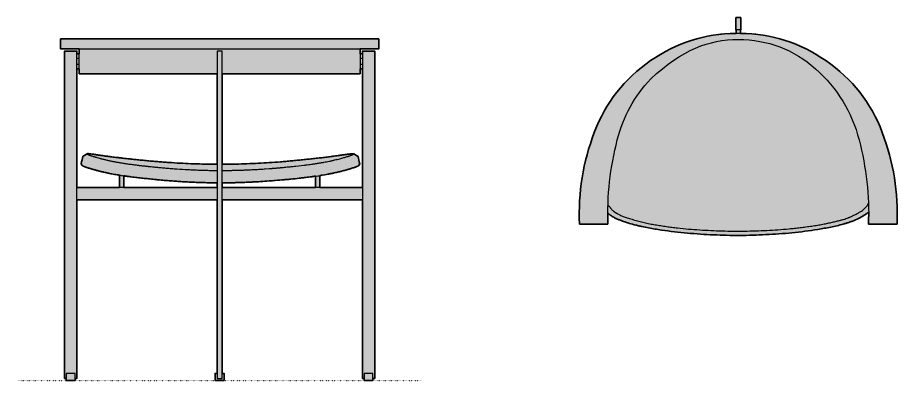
# Model space of a CAD drawing. Header units: millimetres. Extents: x 0 to 1796, y -1115 to 689.
# Drawn here: x 0 to 1774, y -1115 to -383 of the extents above; entities that cross this region are included whole.
import ezdxf

# ---------------------------------------------------------------- set-up
doc = ezdxf.new("R2010")
doc.units = ezdxf.units.MM
doc.linetypes.add('Dots', pattern=[1, 0, -1])
doc.layers.add('Blocks', color=7, linetype='Continuous')
doc.layers.add('Blocks$Fill', color=7, linetype='Continuous', true_color=0xffffff)
for name, color, linetype, lineweight, true_color in [('Blocks$Inner', 7, 'Continuous', 25, 0x007f00), ('Blocks$Outline', 7, 'Continuous', 35, 0xff3f3f), ('Groud', 7, 'Dots', 25, 0x243775)]:
    doc.layers.add(name, color=color, linetype=linetype, lineweight=lineweight, true_color=true_color)

# ---------------------------------------------------------------- blocks, each defined once
blk = doc.blocks.new('PK11 Dining Chair Top')
at = {"layer": 'Blocks$Fill'}
blk.add_hatch(color=256, dxfattribs=at).paths.add_polyline_path([(113.6, 144.9), (108.6, 141.4), (103.8, 137.9), (99, 134.3), (94.4, 130.6), (89.8, 126.8), (85.3, 123), (80.9, 119.2), (76.6, 115.2), (72.3, 111.2), (68.2, 107.1), (64.2, 102.9), (60.2, 98.7), (56.3, 94.4), (52.6, 90.1), (48.9, 85.6), (45.3, 81.2), (41.8, 76.6), (38.4, 72), (35.1, 67.3), (31.8, 62.5), (28.7, 57.7), (25.6, 52.8), (22.6, 47.8), (19.8, 42.8), (17, 37.6), (14.3, 32.5), (11.7, 27.2), (9.2, 21.9), (6.7, 16.5), (4.4, 11.1), (2.2, 5.6), (0, 0), (-4.1, -11.3), (-7.9, -22.5), (-11.3, -33.9), (-14.5, -45.2), (-17.4, -56.7), (-20, -68.1), (-22.4, -79.6), (-24.4, -91.1), (-26.1, -102.7), (-27.5, -114.3), (-28.7, -125.9), (-29.5, -137.6), (-30, -149.3), (-30.3, -161.1), (-30.2, -172.9), (-29.9, -184.7), (27.6, -184.7), (27.3, -173.4), (27.3, -162.1), (27.9, -162.7), (28.5, -163.3), (29.1, -163.8), (29.7, -164.3), (30.9, -165.4), (32.3, -166.4), (33.6, -167.4), (34.9, -168.3), (36.3, -169.3), (37.7, -170.1), (39.2, -171), (40.6, -171.8), (42.1, -172.5), (43.6, -173.3), (45.1, -173.9), (49.6, -175.8), (52.6, -177), (58.7, -179.3), (64.8, -181.4), (71.1, -183.4), (77.4, -185.1), (83.7, -186.8), (96.5, -189.7), (109.4, -192.3), (122.4, -194.6), (135.3, -196.7), (161.4, -200.2), (187.6, -202.9), (213.8, -205), (240.2, -206.4), (266.6, -207.3), (293, -207.5), (319.3, -207.1), (345.7, -206), (372, -204.4), (398.3, -202.1), (424.4, -199.2), (450.4, -195.4), (463.4, -193.2), (476.3, -190.8), (482.8, -189.5), (489.2, -188), (495.5, -186.5), (501.8, -184.7), (508.1, -182.9), (514.3, -180.9), (517.4, -179.8), (520.5, -178.7), (523.5, -177.4), (526.6, -176.1), (529.5, -174.8), (532.5, -173.3), (535.4, -171.8), (538.2, -170.2), (541.1, -168.6), (543.8, -166.9), (546.6, -165.1), (549.2, -163.3), (550.2, -162.6), (551.1, -161.9), (552, -161.2), (552.9, -160.4), (552.8, -172.6), (552.6, -184.7), (610.1, -184.7), (610.4, -172.9), (610.5, -161.1), (610.2, -149.3), (609.7, -137.6), (608.9, -125.9), (607.7, -114.3), (606.3, -102.7), (604.6, -91.1), (602.6, -79.6), (600.3, -68.1), (597.7, -56.7), (594.8, -45.3), (591.6, -33.9), (588.1, -22.6), (584.3, -11.3), (580.2, 0), (578.1, 5.6), (575.8, 11.1), (573.5, 16.5), (571, 21.9), (568.5, 27.2), (565.9, 32.5), (563.2, 37.6), (560.4, 42.7), (557.6, 47.8), (554.6, 52.8), (551.5, 57.7), (548.4, 62.5), (545.2, 67.3), (541.8, 72), (538.4, 76.6), (534.9, 81.1), (531.3, 85.6), (527.6, 90.1), (523.9, 94.4), (520, 98.7), (516.1, 102.9), (512, 107.1), (507.9, 111.2), (503.7, 115.2), (499.3, 119.1), (494.9, 123), (490.4, 126.8), (485.9, 130.6), (481.2, 134.3), (476.4, 137.9), (471.6, 141.4), (466.6, 144.9), (461.7, 148.2), (456.8, 151.4), (451.9, 154.5), (446.9, 157.5), (441.9, 160.4), (436.8, 163.2), (431.7, 165.9), (426.6, 168.5), (421.5, 171), (416.3, 173.4), (411.1, 175.7), (405.9, 177.8), (400.6, 179.9), (395.3, 181.9), (390, 183.8), (384.6, 185.5), (379.2, 187.2), (373.8, 188.8), (368.3, 190.2), (362.8, 191.6), (357.3, 192.8), (351.8, 194), (346.2, 195.1), (340.6, 196), (334.9, 196.9), (329.2, 197.6), (323.5, 198.2), (317.8, 198.8), (312, 199.2), (306.2, 199.5), (300.4, 199.8), (294.5, 199.9), (294.5, 206.8), (295.1, 206.8), (295.1, 231.8), (285.1, 231.8), (285.1, 206.8), (285.6, 206.8), (285.6, 199.9), (279.8, 199.8), (273.9, 199.5), (268.1, 199.2), (262.4, 198.8), (256.6, 198.2), (250.9, 197.6), (245.2, 196.8), (239.6, 196), (234, 195), (228.4, 194), (222.8, 192.8), (217.3, 191.6), (211.8, 190.2), (206.4, 188.8), (201, 187.2), (195.6, 185.5), (190.2, 183.8), (184.9, 181.9), (179.6, 179.9), (174.3, 177.8), (169.1, 175.7), (163.9, 173.4), (158.7, 171), (153.6, 168.5), (148.5, 165.9), (143.4, 163.2), (138.3, 160.4), (133.3, 157.5), (128.3, 154.5), (123.4, 151.4), (118.5, 148.2)], flags=0)
at = {"layer": 'Blocks$Inner'}
for p, q in [((285.6, 206.8), (285.6, 199.9)), ((294.5, 199.9), (294.5, 206.8))]:
    blk.add_line(p, q, dxfattribs=at)
blk.add_lwpolyline([(295.1, 206.8), (285.1, 206.8), (285.1, 231.8), (295.1, 231.8)], close=True, dxfattribs=at)
for points in [[(-29.9, -184.7), (-1.1, -184.7), (27.6, -184.7)], [(552.6, -184.7), (581.4, -184.7), (610.1, -184.7)]]:
    blk.add_lwpolyline(points, dxfattribs=at)
for points in [[(290.1, 199.9), (225.6, 199.9), (166.8, 181.6), (113.6, 144.9)], [(466.6, 144.9), (413.4, 181.6), (354.6, 199.9), (290.1, 199.9)], [(113.7, 108.2), (178.7, 167.8), (230.6, 187.5), (290.2, 187.5)], [(290.2, 187.5), (349.7, 187.5), (401.6, 167.8), (445.7, 128.4)], [(113.6, 144.9), (60.4, 108.2), (22.5, 59.9), (0, 0)], [(580.2, 0), (557.7, 59.9), (519.8, 108.2), (466.6, 144.9)], [(445.7, 128.4), (489.8, 89.1), (519.1, 41.3), (533.5, -14.8)], [(46.5, -14.7), (58.6, 32.1), (80.9, 73.1), (113.7, 108.2)], [(0, 0), (-22.5, -59.9), (-32.5, -121.5), (-29.9, -184.7)], [(27.6, -184.7), (25.7, -127.6), (32, -70.9), (46.5, -14.7)], [(533.5, -14.8), (548, -70.9), (554.3, -127.6), (552.6, -184.7)], [(610.1, -184.7), (612.7, -121.5), (602.7, -59.9), (580.2, 0)], [(541.7, -155.9), (542.1, -155.5), (543, -154.8), (543.9, -154), (544.3, -153.6)], [(549.2, -163.3), (550.5, -162.4), (551.7, -161.5), (552.9, -160.4)]]:
    blk.add_open_spline(points, degree=3, dxfattribs=at)
for points, knots in [([(27.6, -145.5), (28.2, -146.2), (29, -147.5), (30.4, -149.4), (31.8, -151.2), (32.8, -152.5), (33.4, -153.2), (33.9, -153.7), (34.4, -154.2), (34.9, -154.8), (35.8, -155.8), (36.9, -156.9), (38.1, -158), (39.1, -158.9), (40.2, -159.6), (41.1, -160.3), (41.9, -160.8), (42.8, -161.3), (43.8, -162), (45.8, -163.2), (48.8, -165), (53.5, -167.3), (59.8, -169.8), (68.4, -172.6), (78.8, -175.8), (88.1, -178.4), (95.5, -180.4), (100.9, -181.7), (106.2, -182.9), (113.5, -184.4), (122.9, -186.1), (134.2, -187.9), (145.5, -189.6), (156.6, -191.1), (171.5, -192.9), (197.5, -195.4), (235, -197.8), (272.6, -198.9), (302.6, -198.8), (325.2, -198.3), (347.6, -197.4), (370.1, -196), (388.7, -194.6), (403.7, -193.1), (414.9, -191.8), (426.5, -190.3), (438.4, -188.6), (448.1, -187.1), (455.5, -185.9), (460.7, -185), (465.6, -184), (472.2, -182.7), (480, -180.9), (488.5, -178.9), (496.1, -176.9), (502.2, -175.2), (507.1, -173.7), (510.7, -172.3), (513.6, -171.2), (515.9, -170.3), (518.2, -169.3), (521.4, -167.8), (525.3, -165.9), (529.6, -163.6), (533.2, -161.6), (536.1, -159.9), (539.4, -157.8), (541, -156.6), (541.7, -155.9)], [0.0067846, 0.0067846, 0.0067846, 0.0067846, 0.015625, 0.03125, 0.046875, 0.0546875, 0.0585938, 0.0625, 0.0664062, 0.0703125, 0.078125, 0.09375, 0.1015625, 0.109375, 0.1171875, 0.1210938, 0.125, 0.1289062, 0.1328125, 0.140625, 0.15625, 0.171875, 0.1875, 0.203125, 0.21875, 0.234375, 0.2421875, 0.25, 0.2578125, 0.265625, 0.28125, 0.296875, 0.3125, 0.328125, 0.34375, 0.375, 0.4375, 0.5, 0.53125, 0.5625, 0.59375, 0.625, 0.65625, 0.671875, 0.6875, 0.703125, 0.71875, 0.734375, 0.7421875, 0.75, 0.7578125, 0.765625, 0.78125, 0.796875, 0.8125, 0.828125, 0.84375, 0.859375, 0.8671875, 0.875, 0.8828125, 0.890625, 0.90625, 0.921875, 0.9375, 0.953125, 0.96875, 1, 1, 1, 1]), ([(544.3, -153.6), (546.4, -151.8), (549.4, -148.3), (551.7, -144.4), (552.5, -142.6)], [2, 2, 2, 2, 2.5, 2.8626731, 2.8626731, 2.8626731, 2.8626731]), ([(27.3, -162.1), (28.1, -162.9), (30.5, -165.1), (34.9, -168.4), (39.6, -171.3), (43.6, -173.3), (46.6, -174.6), (49.6, -175.8), (53.6, -177.4), (60.7, -180.1), (71, -183.5), (81.6, -186.3), (90.1, -188.3), (98.6, -190.2), (109.4, -192.4), (122.4, -194.7), (139.7, -197.4), (161.4, -200.3), (196.3, -203.9), (240.2, -206.8), (284.2, -207.8), (319.4, -207.2), (345.7, -206.1), (372, -204.5), (398.3, -202.3), (424.5, -199.3), (446.1, -196.2), (463.4, -193.3), (476.3, -190.9), (489.2, -188.1), (499.7, -185.4), (508.1, -182.9), (514.3, -180.9), (520.5, -178.7), (528.6, -175.3), (538.3, -170.4), (545.7, -165.8), (549.2, -163.3)], [-0.9699755, -0.9699755, -0.9699755, -0.9699755, -0.9642857, -0.952381, -0.9404762, -0.9345238, -0.9285714, -0.922619, -0.9166667, -0.9047619, -0.8809524, -0.8571429, -0.8452381, -0.8333333, -0.8095238, -0.7857143, -0.7619048, -0.7142857, -0.6666667, -0.5714286, -0.4761905, -0.4285714, -0.3809524, -0.3333333, -0.2857143, -0.2380952, -0.1904762, -0.1666667, -0.1428571, -0.1190476, -0.0952381, -0.0833333, -0.0714286, -0.0595238, -0.047619, -0.0238095, 0, 0, 0, 0])]:
    blk.add_open_spline(points, degree=3, knots=knots, dxfattribs=at)
at = {"layer": 'Blocks$Outline'}
for points in [[(295.1, 231.8), (285.1, 231.8)], [(285.1, 231.8), (285.1, 206.8)], [(295.1, 206.8), (295.1, 231.8)], [(285.1, 206.8), (285.6, 206.8)], [(285.6, 206.8), (285.6, 199.9)], [(294.5, 199.9), (294.5, 206.8)], [(294.5, 206.8), (295.1, 206.8)], [(-29.9, -184.7), (-1.1, -184.7), (27.6, -184.7)], [(552.6, -184.7), (581.4, -184.7), (610.1, -184.7)]]:
    blk.add_lwpolyline(points, dxfattribs=at)
for points in [[(285.6, 199.9), (222.9, 199.1), (165.5, 180.7), (113.6, 144.9)], [(466.6, 144.9), (414.7, 180.7), (357.3, 199.1), (294.5, 199.9)], [(113.6, 144.9), (60.4, 108.2), (22.5, 59.9), (0, 0)], [(580.2, 0), (557.7, 59.9), (519.8, 108.2), (466.6, 144.9)], [(0, 0), (-22.5, -59.9), (-32.5, -121.5), (-29.9, -184.7)], [(610.1, -184.7), (612.7, -121.5), (602.7, -59.9), (580.2, 0)], [(27.6, -184.7), (27.4, -177.2), (27.3, -169.7), (27.3, -162.1)], [(552.9, -160.4), (552.9, -168.5), (552.8, -176.6), (552.6, -184.7)]]:
    blk.add_open_spline(points, degree=3, dxfattribs=at)
blk.add_open_spline([(27.3, -162.1), (28.1, -162.9), (30.5, -165.1), (34.9, -168.4), (39.6, -171.3), (43.6, -173.3), (46.6, -174.6), (49.6, -175.8), (53.6, -177.4), (60.7, -180.1), (71, -183.5), (81.6, -186.3), (90.1, -188.3), (98.6, -190.2), (109.4, -192.4), (122.4, -194.7), (139.7, -197.4), (161.4, -200.3), (196.3, -203.9), (240.2, -206.8), (284.2, -207.8), (319.4, -207.2), (345.7, -206.1), (372, -204.5), (398.3, -202.3), (424.5, -199.3), (446.1, -196.2), (463.4, -193.3), (476.3, -190.9), (489.2, -188.1), (499.7, -185.4), (508.1, -182.9), (514.3, -180.9), (520.5, -178.7), (528.6, -175.3), (538.3, -170.4), (545.7, -165.8), (549.2, -163.3), (550.5, -162.4), (551.7, -161.5), (552.9, -160.4)], degree=3, knots=[-0.969976, -0.969976, -0.969976, -0.969976, -0.964286, -0.952381, -0.940476, -0.934524, -0.928571, -0.922619, -0.916667, -0.904762, -0.880952, -0.857143, -0.845238, -0.833333, -0.809524, -0.785714, -0.761905, -0.714286, -0.666667, -0.571429, -0.47619, -0.428571, -0.380952, -0.333333, -0.285714, -0.238095, -0.190476, -0.166667, -0.142857, -0.119048, -0.095238, -0.083333, -0.071429, -0.059524, -0.047619, -0.02381, 0, 0, 0, 0.234855, 0.234855, 0.234855, 0.234855], dxfattribs=at)
blk = doc.blocks.new('PK11 Dining Chair Back')
at = {"layer": 'Blocks$Fill'}
h = blk.add_hatch(color=256, dxfattribs=at)
h.paths.add_polyline_path([(98.1, 0), (116.1, 0), (116.1, 4), (119.5, 4), (119.5, 364), (402, 364), (402, 14), (397.9, 14), (397.9, 0), (415.9, 0), (415.9, 14), (412, 14), (412, 364), (694.5, 364), (694.5, 4), (697.9, 4), (697.9, 0), (715.9, 0), (715.9, 4), (719.5, 4), (719.5, 664), (694.5, 664), (694.5, 658.5), (689.9, 658.5), (689.9, 668.5), (727.4, 668.5), (727.4, 688.5), (583.5, 688.5), (86.6, 688.5), (86.6, 668.5), (124.2, 668.5), (124.2, 658.5), (119.5, 658.5), (119.5, 664), (94.5, 664), (94.5, 4), (98.1, 4)], flags=0)
h.paths.add_polyline_path([(214, 412.5), (252.1, 407.8), (308.2, 402.4), (345.9, 399.9), (377.7, 398.7), (402, 398.4), (402, 389), (214, 389)], flags=0)
h.paths.add_polyline_path([(412, 398.4), (454.3, 399.2), (493.8, 401.2), (545.8, 405.5), (592.5, 410.7), (600.1, 411.8), (600.1, 389), (412, 389)], flags=0)
h.paths.add_polyline_path([(689.2, 437), (685.8, 451.7), (677.4, 456.8), (677.2, 456.9), (677.2, 456.9), (677.2, 457), (677.2, 457), (677.2, 457), (677.1, 457), (677.1, 457), (677.1, 457), (677.1, 457), (677, 457), (677, 457), (677, 457), (676.9, 457), (676.9, 457.1), (676.9, 457.1), (676.8, 457.1), (676.8, 457.1), (676.7, 457.1), (676.6, 457.1), (676.6, 457.1), (676.4, 457.1), (676.3, 457.1), (676.2, 457.1), (676.1, 457.1), (675.9, 457.1), (675.6, 457.1), (673.7, 457), (666.7, 456.2), (585.4, 446.1), (529.4, 440.8), (507, 439.2), (462.1, 436.8), (412, 435.8), (412, 618.5), (689.9, 618.5), (689.9, 628.1), (694.5, 628.1), (694.5, 389), (609, 389), (609, 413.1), (626.4, 416.1), (638, 418.4), (650.2, 421.2), (662.6, 424.5), (673.6, 427.8), (677, 428.9), (679.8, 429.9), (680.9, 430.3), (681.9, 430.7), (682.6, 431), (686.7, 432.9)], flags=0)
h.paths.add_polyline_path([(402, 435.8), (372, 436.3), (327, 438.1), (270.6, 442.2), (201.2, 449.4), (145.4, 457), (143.8, 457.2), (143, 457.3), (142.7, 457.3), (142.4, 457.3), (142.1, 457.3), (141.8, 457.3), (141.5, 457.3), (141.3, 457.3), (141.1, 457.3), (141, 457.2), (140.9, 457.2), (140.8, 457.2), (140.7, 457.2), (140.7, 457.2), (140.6, 457.2), (140.5, 457.2), (140.5, 457.1), (140.4, 457.1), (140.4, 457.1), (140.4, 457.1), (140.4, 457.1), (140.3, 457.1), (140.3, 457.1), (140.3, 457.1), (140.3, 457.1), (140.3, 457.1), (140.2, 457.1), (140.2, 457.1), (140.2, 457), (140.2, 457), (140.2, 457), (140.1, 457), (139.4, 456.5), (138.6, 456), (131.7, 451.8), (127.9, 437.2), (130, 433.6), (130, 433.6), (130, 433.5), (130, 433.5), (130, 433.5), (130, 433.5), (130, 433.5), (130, 433.5), (130, 433.5), (130, 433.5), (130, 433.5), (130, 433.5), (130, 433.5), (130, 433.5), (130, 433.5), (130, 433.5), (130, 433.5), (130, 433.5), (130, 433.5), (130.1, 433.5), (130.1, 433.5), (130.1, 433.4), (130.1, 433.4), (130.1, 433.4), (130.1, 433.4), (130.1, 433.4), (130.1, 433.4), (130.1, 433.4), (130.1, 433.4), (130.1, 433.4), (130.1, 433.3), (130.1, 433.3), (130.1, 433.3), (130.1, 433.3), (130.2, 433.3), (130.2, 433.3), (130.2, 433.2), (130.2, 433.2), (130.3, 433.2), (130.3, 433.2), (130.3, 433.1), (130.4, 433.1), (130.4, 433.1), (130.5, 433), (130.6, 433), (130.6, 432.9), (130.7, 432.8), (131, 432.7), (131.1, 432.6), (131.3, 432.5), (131.5, 432.4), (131.7, 432.3), (132.2, 432.1), (132.9, 431.8), (134.4, 431.2), (136.2, 430.5), (139.8, 429.2), (150.7, 425.9), (162.4, 422.6), (173.3, 419.9), (185.4, 417.4), (202.6, 414.3), (205.1, 413.8), (205.1, 389), (119.5, 389), (119.5, 628.1), (124.2, 628.1), (124.2, 618.5), (145.6, 618.5), (402, 618.5)], flags=0)
at = {"layer": 'Blocks$Inner'}
for p, q in [((86.6, 688.5), (86.6, 668.5)), ((727.4, 668.5), (727.4, 688.5)), ((124.2, 658.5), (119.5, 658.5)), ((694.5, 658.5), (689.9, 658.5)), ((119.5, 649.7), (124.2, 649.7)), ((689.9, 649.7), (694.5, 649.7)), ((124.2, 636.9), (119.5, 636.9)), ((119.5, 628.1), (124.2, 628.1)), ((694.5, 636.9), (689.9, 636.9)), ((689.9, 628.1), (694.5, 628.1)), ((402, 389), (119.5, 389)), ((694.5, 389), (412, 389)), ((402, 364), (119.5, 364)), ((694.5, 364), (412, 364))]:
    blk.add_line(p, q, dxfattribs=at)
for points in [[(116.1, 4), (119.5, 4), (119.5, 664), (94.5, 664), (94.5, 4), (98.1, 4)], [(715.9, 4), (719.5, 4), (719.5, 664), (694.5, 664), (694.5, 4), (697.9, 4)], [(140.2, 457), (139.4, 456.5), (138.6, 456), (131.7, 451.8), (127.9, 437.2), (130, 433.6)], [(686.7, 432.9), (689.2, 437), (685.8, 451.7), (677.2, 456.9)], [(205.1, 413.9), (205.1, 389)], [(214, 389), (214, 412.5)], [(600.1, 411.8), (600.1, 389)], [(609, 389), (609, 413.1)], [(402, 14), (397.9, 14), (397.9, 0), (415.9, 0), (415.9, 14), (412, 14)]]:
    blk.add_lwpolyline(points, dxfattribs=at)
for points in [[(402, 4), (412, 4), (412, 664), (402, 664)], [(98.1, 0), (116.1, 0), (116.1, 14), (98.1, 14)], [(697.9, 0), (715.9, 0), (715.9, 14), (697.9, 14)]]:
    blk.add_lwpolyline(points, close=True, dxfattribs=at)
for points, degree in [([(230.5, 688.5), (177.3, 688.5), (139.4, 688.5), (86.6, 688.5)], 3), ([(407, 688.5), (342.5, 688.5), (283.7, 688.5), (230.5, 688.5)], 3), ([(583.5, 688.5), (530.4, 688.5), (471.5, 688.5), (407, 688.5)], 3), ([(727.4, 688.5), (674.6, 688.5), (636.7, 688.5), (583.5, 688.5)], 3), ([(86.6, 668.5), (139.4, 668.5), (177.3, 668.5), (230.5, 668.5)], 3), ([(124.2, 618.5), (124.2, 668.5)], 1), ([(230.5, 668.5), (283.7, 668.5), (342.5, 668.5), (407, 668.5)], 3), ([(407.1, 668.5), (471.5, 668.5), (530.4, 668.5), (583.5, 668.5)], 3), ([(583.5, 668.5), (636.7, 668.5), (674.6, 668.5), (727.4, 668.5)], 3), ([(689.9, 668.5), (689.9, 618.5)], 1), ([(145.6, 618.5), (131.4, 618.5), (124.2, 618.5), (124.2, 618.5)], 3), ([(241.6, 618.5), (193.6, 618.5), (161.6, 618.5), (145.6, 618.5)], 3), ([(402, 618.5), (341.7, 618.5), (288.3, 618.5), (241.6, 618.5)], 3), ([(572.6, 618.5), (525.9, 618.5), (472.4, 618.5), (412, 618.5)], 3), ([(668.7, 618.5), (652.7, 618.5), (620.6, 618.5), (572.6, 618.5)], 3), ([(689.9, 618.5), (689.9, 618.5), (682.9, 618.5), (668.7, 618.5)], 3), ([(140.5, 457.2), (140.4, 457.1), (140.3, 457.1), (140.2, 457)], 3), ([(140.8, 457.2), (140.7, 457.2), (140.6, 457.2), (140.6, 457.2), (140.5, 457.2)], 3), ([(141.3, 457.3), (141.2, 457.3), (141, 457.3), (140.8, 457.2), (140.8, 457.2)], 3), ([(152.8, 456), (150.8, 456.3), (147.2, 456.8), (144.8, 457.1), (143.8, 457.2)], 3), ([(155.5, 455.6), (155, 455.6), (154.1, 455.8), (153.2, 455.9), (152.8, 456)], 3), ([(130, 433.6), (130, 433.4), (130.3, 433.1), (131, 432.7)], 3)]:
    blk.add_open_spline(points, degree=degree, dxfattribs=at)
for points, knots in [([(140.1, 457), (140.1, 456.9), (140.1, 456.9), (140.1, 456.8), (140.1, 456.6), (140.4, 456.4), (140.8, 456.1)], [0.2940472, 0.2940472, 0.2940472, 0.2940472, 0.5, 0.5, 0.5, 1, 1, 1, 1]), ([(140.8, 456.1), (141, 456), (141.6, 455.7), (142.6, 455.3), (143.6, 454.9), (144.4, 454.5), (145.3, 454.2), (146.3, 453.8), (147.6, 453.4), (149, 452.9), (150.5, 452.4), (152.2, 451.8), (154, 451.3), (156.1, 450.7), (158.2, 450), (161.2, 449.1), (164.3, 448.3), (167.7, 447.3), (170.4, 446.6), (173.3, 445.9), (177.3, 444.9), (180.6, 444.1), (182.8, 443.6)], [1, 1, 1, 1, 1.083333, 1.166667, 1.208333, 1.25, 1.291667, 1.333333, 1.375, 1.416667, 1.458333, 1.5, 1.541667, 1.583333, 1.625, 1.666667, 1.75, 1.791667, 1.833333, 1.875, 1.916667, 2, 2, 2, 2]), ([(143.8, 457.2), (143.3, 457.2), (142.3, 457.3), (141.6, 457.3), (141.3, 457.3)], [3, 3, 3, 3, 3.5, 3.9869746, 3.9869746, 3.9869746, 3.9869746]), ([(402, 435.8), (399.5, 435.8), (389.5, 435.9), (372, 436.2), (349.5, 436.9), (327, 438), (308.4, 439.2), (293.5, 440.3), (282.3, 441.2), (270.6, 442.1), (258.7, 443.2), (249, 444.2), (241.7, 444.9), (236.5, 445.4), (231.5, 446), (225, 446.6), (217.2, 447.5), (208.6, 448.5), (201, 449.4), (194.9, 450.1), (190, 450.8), (186.4, 451.2), (183.5, 451.6), (181.3, 451.9), (178.9, 452.2), (175.8, 452.6), (171.9, 453.2), (167.5, 453.8), (163.9, 454.3), (161, 454.7), (157.8, 455.2), (156.2, 455.5), (155.5, 455.6)], [0.5208047, 0.5208047, 0.5208047, 0.5208047, 0.53125, 0.5625, 0.59375, 0.625, 0.65625, 0.671875, 0.6875, 0.703125, 0.71875, 0.734375, 0.7421875, 0.75, 0.7578125, 0.765625, 0.78125, 0.796875, 0.8125, 0.828125, 0.84375, 0.859375, 0.8671875, 0.875, 0.8828125, 0.890625, 0.90625, 0.921875, 0.9375, 0.953125, 0.96875, 1, 1, 1, 1]), ([(182.8, 443.6), (183.8, 443.4), (185.7, 443), (188.7, 442.3), (191.3, 441.8), (193.4, 441.4), (195, 441.1), (196.5, 440.8), (198.3, 440.4), (200.4, 440.1), (203.1, 439.6), (205.9, 439.1), (208.5, 438.7), (211.7, 438.2), (216.9, 437.4), (224.3, 436.3), (231.9, 435.3), (237.4, 434.6), (240.9, 434.2), (243.9, 433.8), (247.4, 433.4), (251.1, 433), (254.5, 432.6), (257, 432.3), (258.5, 432.2), (260, 432), (262.1, 431.8), (265.2, 431.4), (269.2, 431), (274.1, 430.5), (280.7, 429.9), (289.1, 429.1), (299.5, 428.1), (310.1, 427.3), (324.6, 426.2), (339.4, 425.3), (354.5, 424.5), (365.9, 424.1), (377.4, 423.7), (389, 423.5), (397.2, 423.4), (401.6, 423.4), (402, 423.4)], [2, 2, 2, 2, 2.0104167, 2.0208333, 2.03125, 2.0364583, 2.0416667, 2.046875, 2.0520833, 2.0625, 2.0729167, 2.078125, 2.0833333, 2.0885417, 2.09375, 2.1041667, 2.1145833, 2.1197917, 2.125, 2.1302083, 2.1354167, 2.1458333, 2.15625, 2.1614583, 2.1640625, 2.1666667, 2.171875, 2.1770833, 2.1875, 2.1979167, 2.2083333, 2.2291667, 2.25, 2.2708333, 2.2916667, 2.3333333, 2.3541667, 2.375, 2.3958333, 2.4166667, 2.4375, 2.4399498, 2.4399498, 2.4399498, 2.4399498]), ([(654.8, 454.7), (654.3, 454.6), (653.3, 454.4), (651.4, 454.2), (648.3, 453.8), (643.6, 453.1), (637.4, 452.3), (628.7, 451.1), (618.4, 449.8), (609.1, 448.7), (601.6, 447.9), (596.2, 447.3), (590.9, 446.7), (583.6, 445.9), (574.3, 444.9), (562.9, 443.8), (551.7, 442.7), (540.5, 441.7), (525.7, 440.5), (499.6, 438.6), (462.1, 436.6), (430.4, 435.9), (413.7, 435.8), (412, 435.8)], [30.8922895, 30.8922895, 30.8922895, 30.8922895, 30.8994038, 30.9072163, 30.9228413, 30.9384663, 30.9540913, 30.9697163, 30.9853413, 31.0009663, 31.0087788, 31.0165913, 31.0244038, 31.0322163, 31.0478413, 31.0634663, 31.0790913, 31.0947163, 31.1103413, 31.1415913, 31.2040913, 31.2665913, 31.2735194, 31.2735194, 31.2735194, 31.2735194]), ([(560.5, 432.1), (578.3, 434.1), (580.5, 434.4), (584.7, 435), (589.4, 435.6), (593.6, 436.2), (596.7, 436.6), (598.9, 436.9), (601, 437.2), (603.2, 437.6), (605.6, 438), (607.9, 438.3), (610.1, 438.7), (612.1, 439.1), (614.4, 439.5), (617.7, 440.1), (622.4, 440.9), (627.1, 441.9), (630.9, 442.7), (633.5, 443.3), (636.1, 443.9), (639.6, 444.7), (644, 445.8), (649, 447), (653.4, 448.2), (657.3, 449.3), (660.7, 450.3), (663.2, 451.1), (665, 451.6), (666.3, 452), (667.5, 452.4), (669.1, 452.9), (670.7, 453.6), (672.2, 454.1), (673.2, 454.6), (674, 454.9), (674.6, 455.1), (675.4, 455.5), (676.2, 455.9), (677, 456.4), (677.3, 456.6), (677.4, 456.7), (677.4, 456.7), (677.4, 456.8), (677.4, 456.8)], [0.6689246, 0.6689246, 0.6689246, 0.6689246, 0.6741329, 0.6793413, 0.6897579, 0.7001746, 0.7053829, 0.7105913, 0.7157996, 0.7210079, 0.7314246, 0.7418413, 0.7470496, 0.7522579, 0.7574663, 0.7626746, 0.7730913, 0.7835079, 0.7887163, 0.7939246, 0.7991329, 0.8043413, 0.8147579, 0.8251746, 0.8355913, 0.8460079, 0.8564246, 0.8668413, 0.8720496, 0.8772579, 0.8824663, 0.8876746, 0.8980913, 0.9085079, 0.9137163, 0.9189246, 0.9241329, 0.9293413, 0.9397579, 0.9501746, 0.9605913, 0.9605913, 0.9605913, 0.9633899, 0.9633899, 0.9633899, 0.9633899]), ([(669.9, 456.6), (669.4, 456.5), (668.4, 456.4), (666.8, 456.2), (665.3, 456), (664.3, 455.9), (663.7, 455.8), (663.2, 455.8), (662.8, 455.7), (662.2, 455.6), (661.3, 455.5), (660.3, 455.4), (659, 455.2), (658, 455.1), (656.9, 455), (656, 454.8), (655.5, 454.8), (654.8, 454.7)], [30.7672895, 30.7672895, 30.7672895, 30.7672895, 30.7829145, 30.7985395, 30.8141645, 30.821977, 30.8258833, 30.8297895, 30.8336958, 30.837602, 30.8454145, 30.8610395, 30.868852, 30.8766645, 30.884477, 30.8883833, 30.8922895, 30.8922895, 30.8922895, 30.8922895]), ([(674.2, 457), (674, 457), (673.7, 457), (673.1, 456.9), (672, 456.8), (670.8, 456.7), (669.9, 456.6)], [30.4383416, 30.4383416, 30.4383416, 30.4383416, 30.4756228, 30.5172895, 30.6006228, 30.7672895, 30.7672895, 30.7672895, 30.7672895]), ([(677.2, 456.9), (677.2, 456.9), (677.1, 457), (676.9, 457.1), (676.6, 457.1), (676.1, 457.1), (675.6, 457.1), (675.1, 457.1), (674.6, 457), (674.3, 457), (674.2, 457)], [29.9123198, 29.9123198, 29.9123198, 29.9123198, 29.9383416, 30.0216749, 30.1050082, 30.1883416, 30.2716749, 30.3550082, 30.3966749, 30.4383416, 30.4383416, 30.4383416, 30.4383416]), ([(131, 432.7), (131.1, 432.6), (131.7, 432.3), (132.8, 431.8), (134.3, 431.2), (136.2, 430.5), (138.1, 429.8), (139.8, 429.2), (141.8, 428.6), (144.5, 427.7), (147.7, 426.8), (150.6, 425.9), (153.3, 425.1), (156.1, 424.3), (159.1, 423.5), (162.4, 422.6), (167, 421.4), (170.7, 420.5), (173.3, 419.9)], [29.006473, 29.006473, 29.006473, 29.006473, 29.081473, 29.156473, 29.231473, 29.306473, 29.381473, 29.418973, 29.456473, 29.531473, 29.606473, 29.656473, 29.706473, 29.756473, 29.806473, 29.856473, 29.906473, 30.006473, 30.006473, 30.006473, 30.006473]), ([(412.3, 423.4), (414.2, 423.4), (418.1, 423.4), (424, 423.5), (428.9, 423.5), (432.7, 423.6), (435.6, 423.7), (438.2, 423.7), (441.3, 423.8), (445, 423.9), (449.1, 424), (453.2, 424.2), (456.8, 424.3), (461.2, 424.5), (467.9, 424.8), (477.5, 425.3), (487.2, 425.8), (494.3, 426.3), (497.4, 426.5), (498.8, 426.6)], [0.4583333, 0.4583333, 0.4583333, 0.4583333, 0.46875, 0.4791667, 0.4895833, 0.4947917, 0.5, 0.5052083, 0.5104167, 0.5208333, 0.53125, 0.5364583, 0.5416667, 0.546875, 0.5520833, 0.5625, 0.5729167, 0.578125, 0.5833333, 0.5833333, 0.5833333, 0.5833333]), ([(498.8, 426.6), (512.9, 427.6), (515.3, 427.8), (518.6, 428.1), (522.4, 428.4), (525.3, 428.7), (527.8, 428.9), (530.7, 429.1), (533.7, 429.4), (537.6, 429.8), (542.8, 430.3), (550.6, 431.1), (557, 431.7), (560.3, 432.1), (560.5, 432.1)], [0.58333333, 0.58333333, 0.58333333, 0.58333333, 0.58498208, 0.59539875, 0.60060708, 0.60581541, 0.61102375, 0.61623208, 0.62664875, 0.63706541, 0.64748208, 0.65789875, 0.66831541, 0.66892459, 0.66892459, 0.66892459, 0.66892459]), ([(612.8, 413.7), (622.4, 415.3), (625.5, 415.9), (629.4, 416.7), (632.4, 417.2), (635.2, 417.8), (640.2, 418.9), (645, 420), (648.9, 420.9), (650.9, 421.4), (653.4, 422), (657, 423), (660.2, 423.8), (662.6, 424.5), (664.4, 425), (666.1, 425.5), (669.4, 426.5), (673.2, 427.6), (677.1, 428.9), (679.9, 429.8), (681.5, 430.5), (682.3, 430.8), (682.8, 431), (683, 431.2), (686.7, 432.9)], [-182.0631, -182.0631, -182.0631, -182.0631, -171.751294, -166.394742, -161.038189, -155.672101, -150.306013, -132.49591, -125.893903, -124.552651, -118.542324, -108.393468, -98.244612, -92.871892, -87.499172, -82.123532, -76.747891, -55.367228, -40.202509, -25.03779, -11.210144, -7.438629, -5.34274, 0, 0, 0, 0]), ([(173.3, 419.9), (174.8, 419.6), (177.5, 419), (181.5, 418.1), (185.6, 417.3), (190.1, 416.4), (193.9, 415.7), (196.5, 415.3), (199, 414.8), (202.5, 414.3), (207.9, 413.4), (214.2, 412.4), (221.5, 411.4), (228.4, 410.5), (234.9, 409.7), (242.6, 408.8), (252.1, 407.8), (261.6, 406.7), (269.5, 405.9), (275.9, 405.2), (282.5, 404.6), (289.1, 404), (295.4, 403.4), (301.8, 402.9), (310.2, 402.2), (318.2, 401.6), (326.2, 401.1), (334.5, 400.5), (346, 399.9), (357.6, 399.4), (368.2, 399), (378.7, 398.7), (388.4, 398.5), (395.6, 398.4), (399, 398.4), (401, 398.4), (401.9, 398.4), (402, 398.4)], [30.006473, 30.006473, 30.006473, 30.006473, 39.293394, 46.264507, 53.23562, 61.596052, 69.956484, 72.316048, 74.675612, 81.894206, 89.112801, 99.590327, 110.067854, 120.27577, 128.253691, 136.231611, 150.219569, 164.207527, 171.182493, 178.15746, 186.685833, 193.675985, 200.666137, 207.634119, 214.602101, 228.101787, 233.011396, 240.047836, 254.118743, 268.435827, 275.548114, 286.369372, 300.375417, 304.475739, 308.010084, 310.432881, 310.704068, 310.704068, 310.704068, 310.704068]), ([(442.1, 398.8), (454.9, 399.2), (458.3, 399.4), (463.6, 399.6), (468.6, 399.8), (472.8, 400), (481, 400.4), (493.8, 401.2), (505.7, 402), (512, 402.5), (513, 402.6), (515.1, 402.8), (523.3, 403.4), (534.1, 404.4), (544.4, 405.3), (554.7, 406.3), (565, 407.4), (574.1, 408.5), (578.5, 409), (583.9, 409.6), (593.1, 410.8), (602.5, 412.1), (609.1, 413.1), (611.6, 413.5), (612.8, 413.7)], [-369.996331, -369.996331, -369.996331, -369.996331, -365.405446, -359.613974, -353.822503, -350.269628, -346.716753, -328.394196, -310.071638, -308.664169, -307.961659, -307.068311, -301.53948, -281.147198, -270.781385, -265.419483, -244.557771, -232.830095, -230.655242, -227.573131, -211.693405, -193.891237, -187.294096, -182.0631, -182.0631, -182.0631, -182.0631]), ([(412, 398.4), (414.1, 398.4), (420.7, 398.4), (429.3, 398.5), (436.9, 398.7), (440.4, 398.8), (441.8, 398.8), (442.1, 398.8)], [-400.097198, -400.097198, -400.097198, -400.097198, -393.827926, -380.479158, -374.296167, -370.770775, -369.996331, -369.996331, -369.996331, -369.996331])]:
    blk.add_open_spline(points, degree=3, knots=knots, dxfattribs=at)
at = {"layer": 'Blocks$Outline'}
for points in [[(119.5, 658.5), (119.5, 664), (94.5, 664), (94.5, 4), (98.1, 4)], [(124.2, 658.5), (119.5, 658.5)], [(694.5, 658.5), (689.9, 658.5)], [(715.9, 4), (719.5, 4), (719.5, 664), (694.5, 664), (694.5, 658.5)], [(119.5, 389), (119.5, 628.1)], [(119.5, 628.1), (124.2, 628.1)], [(689.9, 628.1), (694.5, 628.1)], [(694.5, 628.1), (694.5, 389)], [(402, 618.5), (402, 435.8)], [(412, 435.8), (412, 618.5)], [(205.1, 413.8), (205.1, 389)], [(214, 389), (214, 412.5)], [(600.1, 411.8), (600.1, 389)], [(609, 389), (609, 413.1)], [(402, 398.4), (402, 389)], [(412, 389), (412, 398.4)], [(205.1, 389), (119.5, 389)], [(402, 389), (214, 389)], [(600.1, 389), (412, 389)], [(694.5, 389), (609, 389)], [(116.1, 4), (119.5, 4), (119.5, 364)], [(119.5, 364), (402, 364)], [(402, 364), (402, 14)], [(412, 14), (412, 364)], [(412, 364), (694.5, 364)], [(694.5, 364), (694.5, 4), (697.9, 4)], [(98.1, 0), (116.1, 0), (116.1, 4)], [(98.1, 4), (98.1, 0)], [(402, 14), (397.9, 14), (397.9, 0), (415.9, 0), (415.9, 14), (412, 14)], [(697.9, 4), (697.9, 0)], [(697.9, 0), (715.9, 0), (715.9, 4)]]:
    blk.add_lwpolyline(points, dxfattribs=at)
for points, knots in [([(689.9, 668.5), (701.8, 668.5), (714.1, 668.5), (727.4, 668.5), (727.4, 675.2), (727.4, 681.8), (727.4, 688.5), (674.6, 688.5), (636.7, 688.5), (583.5, 688.5), (530.4, 688.5), (471.5, 688.5), (407, 688.5), (342.5, 688.5), (283.7, 688.5), (230.5, 688.5), (177.3, 688.5), (139.4, 688.5), (86.6, 688.5), (86.6, 681.8), (86.6, 675.2), (86.6, 668.5), (99.9, 668.5), (112.3, 668.5), (124.2, 668.5)], [4.748455, 4.748455, 4.748455, 4.748455, 5, 5, 5, 25, 25, 25, 26, 26, 26, 27, 27, 27, 28, 28, 28, 29, 29, 29, 49, 49, 49, 49.252135, 49.252135, 49.252135, 49.252135]), ([(124.2, 628.1), (124.2, 624.9), (124.2, 621.7), (124.2, 618.5), (124.2, 618.5), (131.4, 618.5), (145.6, 618.5), (161.6, 618.5), (193.6, 618.5), (241.6, 618.5), (288.3, 618.5), (341.7, 618.5), (402, 618.5)], [-15.455281, -15.455281, -15.455281, -15.455281, -5.892017, -5.892017, -5.892017, -5, -5, -5, -4, -4, -4, -3.028154, -3.028154, -3.028154, -3.028154]), ([(412, 618.5), (472.4, 618.5), (525.9, 618.5), (572.6, 618.5), (620.6, 618.5), (652.7, 618.5), (668.7, 618.5), (682.9, 618.5), (689.9, 618.5), (689.9, 618.5), (689.9, 621.7), (689.9, 624.9), (689.9, 628.1)], [-2.852731, -2.852731, -2.852731, -2.852731, -1.880212, -1.880212, -1.880212, -0.880212, -0.880212, -0.880212, 0, 0, 0, 9.563263, 9.563263, 9.563263, 9.563263]), ([(402, 435.8), (399.5, 435.8), (389.5, 435.9), (372, 436.2), (349.5, 436.9), (327, 438), (308.4, 439.2), (293.5, 440.3), (282.3, 441.2), (270.6, 442.1), (258.7, 443.2), (249, 444.2), (241.7, 444.9), (236.5, 445.4), (231.5, 446), (225, 446.6), (217.2, 447.5), (208.6, 448.5), (201, 449.4), (194.9, 450.1), (190, 450.8), (186.4, 451.2), (183.5, 451.6), (181.3, 451.9), (178.9, 452.2), (175.8, 452.6), (171.9, 453.2), (167.5, 453.8), (163.9, 454.3), (161, 454.7), (157.8, 455.2), (156.2, 455.5), (155.5, 455.6), (155, 455.6), (154.1, 455.8), (153.2, 455.9), (152.8, 456), (150.8, 456.3), (147.2, 456.8), (144.8, 457.1), (143.8, 457.2), (143.3, 457.2), (142.3, 457.3), (141.6, 457.3), (141.3, 457.3), (141.2, 457.3), (141, 457.3), (140.8, 457.2), (140.8, 457.2), (140.7, 457.2), (140.6, 457.2), (140.6, 457.2), (140.5, 457.2), (140.4, 457.1), (140.3, 457.1), (140.2, 457), (140.2, 457), (139.9, 456.9), (139.7, 456.7), (139.4, 456.5), (139.2, 456.4), (138.9, 456.2), (138.6, 456), (136.3, 454.6), (134, 453.2), (131.7, 451.8), (130.4, 446.9), (129.1, 442.1), (127.9, 437.2), (128.6, 436), (129.3, 434.8), (130, 433.6), (130, 433.4), (130.3, 433.1), (131, 432.7), (131.1, 432.6), (131.7, 432.3), (132.8, 431.8), (134.3, 431.2), (136.2, 430.5), (138.1, 429.8), (139.8, 429.2), (141.8, 428.6), (144.5, 427.7), (147.7, 426.8), (150.6, 425.9), (153.3, 425.1), (156.1, 424.3), (159.1, 423.5), (162.4, 422.6), (167, 421.4), (170.7, 420.5), (173.3, 419.9), (174.8, 419.6), (177.5, 419), (181.5, 418.1), (185.6, 417.3), (190.1, 416.4), (193.9, 415.7), (196.5, 415.3), (199, 414.8), (201.8, 414.4), (204.2, 414), (205.1, 413.8)], [0.520805, 0.520805, 0.520805, 0.520805, 0.53125, 0.5625, 0.59375, 0.625, 0.65625, 0.671875, 0.6875, 0.703125, 0.71875, 0.734375, 0.742188, 0.75, 0.757812, 0.765625, 0.78125, 0.796875, 0.8125, 0.828125, 0.84375, 0.859375, 0.867188, 0.875, 0.882812, 0.890625, 0.90625, 0.921875, 0.9375, 0.953125, 0.96875, 1, 1, 1, 1.5, 2, 2, 2, 2.5, 3, 3, 3, 3.5, 3.986975, 3.986975, 3.986975, 4.486975, 4.986975, 4.986975, 4.986975, 5.486975, 5.986975, 5.986975, 5.986975, 6.195849, 6.195849, 6.195849, 6.307188, 7.195849, 7.195849, 7.195849, 8.195849, 8.195849, 8.195849, 9.195849, 9.195849, 9.195849, 24.251466, 24.251466, 24.251466, 28.506473, 28.506473, 28.506473, 29.006473, 29.006473, 29.006473, 29.081473, 29.156473, 29.231473, 29.306473, 29.381473, 29.418973, 29.456473, 29.531473, 29.606473, 29.656473, 29.706473, 29.756473, 29.806473, 29.856473, 29.906473, 30.006473, 30.006473, 30.006473, 39.293394, 46.264507, 53.23562, 61.596052, 69.956484, 72.316048, 74.675612, 81.894206, 85.806237, 85.806237, 85.806237, 85.806237]), ([(689.2, 437), (688.1, 441.9), (686.9, 446.8), (685.8, 451.7), (683, 453.4), (680.1, 455.2), (677.3, 456.9), (677.2, 456.9), (677.2, 456.9), (677.1, 457), (676.9, 457.1), (676.6, 457.1), (676.1, 457.1), (675.6, 457.1), (675.1, 457.1), (674.6, 457), (674.3, 457), (674.2, 457), (674, 457), (673.7, 457), (673.1, 456.9), (672, 456.8), (670.8, 456.7), (669.9, 456.6), (669.4, 456.5), (668.4, 456.4), (666.8, 456.2), (665.3, 456), (664.3, 455.9), (663.7, 455.8), (663.2, 455.8), (662.8, 455.7), (662.2, 455.6), (661.3, 455.5), (660.3, 455.4), (659, 455.2), (658, 455.1), (656.9, 455), (656, 454.8), (655.5, 454.8), (654.8, 454.7), (654.3, 454.6), (653.3, 454.4), (651.4, 454.2), (648.3, 453.8), (643.6, 453.1), (637.4, 452.3), (628.7, 451.1), (618.4, 449.8), (609.1, 448.7), (601.6, 447.9), (596.2, 447.3), (590.9, 446.7), (583.6, 445.9), (574.3, 444.9), (562.9, 443.8), (551.7, 442.7), (540.5, 441.7), (525.7, 440.5), (499.6, 438.6), (462.1, 436.6), (430.4, 435.9), (413.7, 435.8), (412, 435.8)], [0, 0, 0, 0, 15.104105, 15.104105, 15.104105, 24.854762, 25.119675, 25.119675, 25.119675, 25.145697, 25.22903, 25.312363, 25.395697, 25.47903, 25.562363, 25.60403, 25.645697, 25.645697, 25.645697, 25.682978, 25.724645, 25.807978, 25.974645, 25.974645, 25.974645, 25.99027, 26.005895, 26.02152, 26.029332, 26.033238, 26.037145, 26.041051, 26.044957, 26.05277, 26.068395, 26.076207, 26.08402, 26.091832, 26.095738, 26.099645, 26.099645, 26.099645, 26.106759, 26.114571, 26.130196, 26.145821, 26.161446, 26.177071, 26.192696, 26.208321, 26.216134, 26.223946, 26.231759, 26.239571, 26.255196, 26.270821, 26.286446, 26.302071, 26.317696, 26.348946, 26.411446, 26.473946, 26.480871, 26.480871, 26.480871, 26.480871]), ([(609, 413.1), (609.1, 413.1), (610.4, 413.3), (611.6, 413.5), (612.8, 413.7), (622.4, 415.3), (625.5, 415.9), (629.4, 416.7), (632.4, 417.2), (635.2, 417.8), (640.2, 418.9), (645, 420), (648.9, 420.9), (650.9, 421.4), (653.4, 422), (657, 423), (660.2, 423.8), (662.6, 424.5), (664.4, 425), (666.1, 425.5), (669.4, 426.5), (673.2, 427.6), (677.1, 428.9), (679.9, 429.8), (681.5, 430.5), (682.3, 430.8), (682.8, 431), (683, 431.2), (686.7, 432.9), (687.5, 434.2), (688.4, 435.6), (689.2, 437)], [-187.881065, -187.881065, -187.881065, -187.881065, -187.294096, -182.0631, -182.0631, -182.0631, -171.751294, -166.394742, -161.038189, -155.672101, -150.306013, -132.49591, -125.893903, -124.552651, -118.542324, -108.393468, -98.244612, -92.871892, -87.499172, -82.123532, -76.747891, -55.367228, -40.202509, -25.03779, -11.210144, -7.438629, -5.34274, 0, 0, 0, 4.792645, 4.792645, 4.792645, 4.792645]), ([(214, 412.5), (214.1, 412.5), (216.6, 412.1), (221.5, 411.4), (228.4, 410.5), (234.9, 409.7), (242.6, 408.8), (252.1, 407.8), (261.6, 406.7), (269.5, 405.9), (275.9, 405.2), (282.5, 404.6), (289.1, 404), (295.4, 403.4), (301.8, 402.9), (310.2, 402.2), (318.2, 401.6), (326.2, 401.1), (334.5, 400.5), (346, 399.9), (357.6, 399.4), (368.2, 399), (378.7, 398.7), (388.4, 398.5), (395.6, 398.4), (399, 398.4), (401, 398.4), (401.9, 398.4), (402, 398.4)], [99.130062, 99.130062, 99.130062, 99.130062, 99.590327, 110.067854, 120.27577, 128.253691, 136.231611, 150.219569, 164.207527, 171.182493, 178.15746, 186.685833, 193.675985, 200.666137, 207.634119, 214.602101, 228.101787, 233.011396, 240.047836, 254.118743, 268.435827, 275.548114, 286.369372, 300.375417, 304.475739, 308.010084, 310.432881, 310.704068, 310.704068, 310.704068, 310.704068]), ([(412, 398.4), (414.1, 398.4), (420.7, 398.4), (429.3, 398.5), (436.9, 398.7), (440.4, 398.8), (441.8, 398.8), (442.1, 398.8), (454.9, 399.2), (458.3, 399.4), (463.6, 399.6), (468.6, 399.8), (472.8, 400), (481, 400.4), (493.8, 401.2), (505.7, 402), (512, 402.5), (513, 402.6), (515.1, 402.8), (523.3, 403.4), (534.1, 404.4), (544.4, 405.3), (554.7, 406.3), (565, 407.4), (574.1, 408.5), (578.5, 409), (583.9, 409.6), (591.3, 410.6), (597.6, 411.4), (600.1, 411.8)], [-400.097198, -400.097198, -400.097198, -400.097198, -393.827926, -380.479158, -374.296167, -370.770775, -369.996331, -369.996331, -369.996331, -365.405446, -359.613974, -353.822503, -350.269628, -346.716753, -328.394196, -310.071638, -308.664169, -307.961659, -307.068311, -301.53948, -281.147198, -270.781385, -265.419483, -244.557771, -232.830095, -230.655242, -227.573131, -211.693405, -200.990957, -200.990957, -200.990957, -200.990957])]:
    blk.add_open_spline(points, degree=3, knots=knots, dxfattribs=at)
for points in [[(124.2, 668.5), (124.2, 665.2), (124.2, 661.8), (124.2, 658.5)], [(689.9, 658.5), (689.9, 661.8), (689.9, 665.2), (689.9, 668.5)]]:
    blk.add_open_spline(points, degree=3, dxfattribs=at)

msp = doc.modelspace()

# ---------------------------------------------------------------- linework, layer by layer
at = {"layer": 'Groud'}
msp.add_lwpolyline([(0, -1115), (814, -1115)], dxfattribs=at)

# ---------------------------------------------------------------- block references
at = {"layer": 'Blocks'}
for name, p in [('PK11 Dining Chair Top', (1161.7, -615.1)), ('PK11 Dining Chair Back', (0, -1115))]:
    msp.add_blockref(name, p, dxfattribs=at)

doc.saveas('drawing.dxf')
